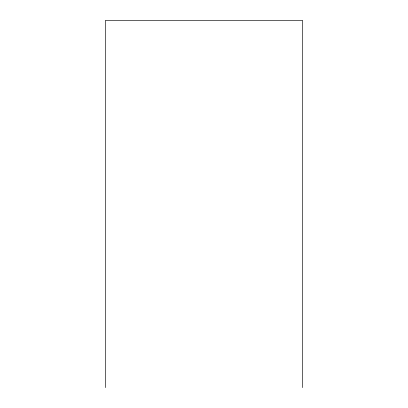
<?xml version="1.0" encoding="UTF-8"?>
<svg xmlns="http://www.w3.org/2000/svg" width="408" height="408" viewBox="0 0 408 408"><rect width="100%" height="100%" fill="white"/><g stroke="black" fill="none" stroke-linecap="round" stroke-linejoin="round"><path stroke-width="0.61" d="M302.578 387.6L302.578 20.4L105.422 20.4L105.422 387.6"/></g></svg>
